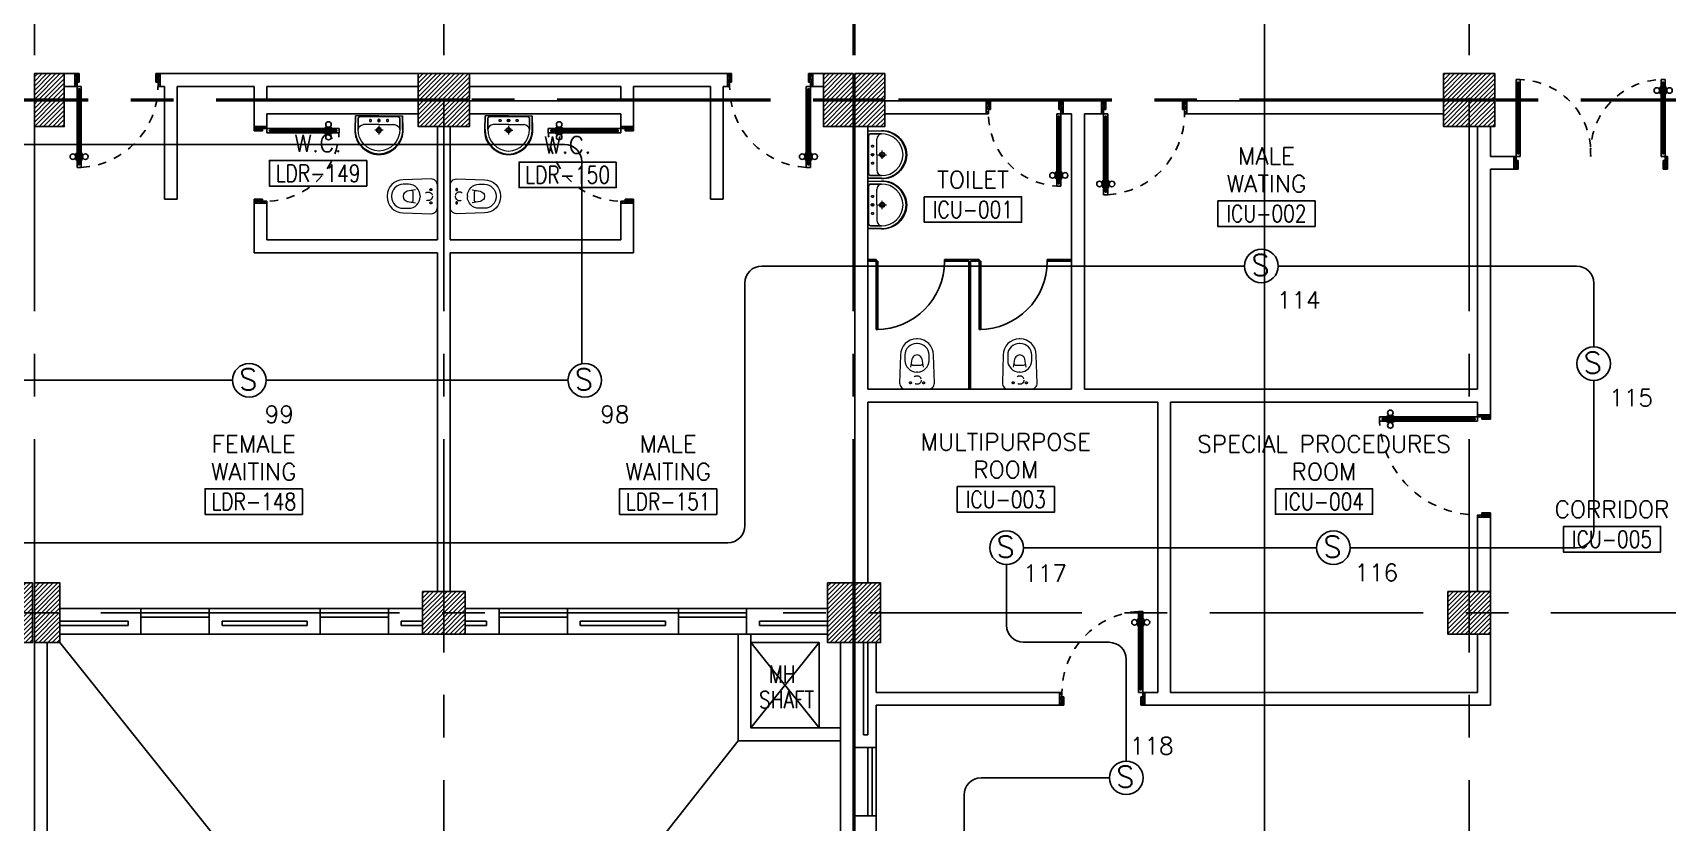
# Model space of a CAD drawing. Extents: x -0.4 to 91.9, y -1.1 to 78.4.
# Drawn here: x 42.55 to 61.71, y 24.89 to 34.15 of the extents above; entities that cross this region are included whole.
import ezdxf
from ezdxf.enums import TextEntityAlignment as Align

# ---------------------------------------------------------------- set-up
doc = ezdxf.new("R2010")
doc.units = 0
doc.header["$MEASUREMENT"] = 0
for name, pattern in [('CENTERX2', [4, 2.5, -0.5, 0.5, -0.5]), ('DASHED', [0.75, 0.5, -0.25]), ('HIDDEN', [0.375, 0.25, -0.125]), ('HIDDEN2', [0.1875, 0.125, -0.0625])]:
    doc.linetypes.add(name, pattern=pattern)
doc.layers.get('0').update_dxf_attribs({"color": 11, "linetype": 'CONTINUOUS'})
for name, color, linetype in [('A-TILES', 11, 'CONTINUOUS'), ('AXES', 11, 'CENTERX2'), ('COL', 11, 'CONTINUOUS'), ('DOOR', 11, 'CONTINUOUS'), ('E-FIRE', 4, 'CONTINUOUS'), ('E-WIRE', 4, 'CONTINUOUS'), ('FIX', 11, 'CONTINUOUS'), ('HAT', 11, 'CONTINUOUS'), ('INSUL', 11, 'CONTINUOUS'), ('PART', 11, 'CONTINUOUS'), ('RM-BOX', 11, 'CONTINUOUS'), ('RM-NAME', 11, 'CONTINUOUS'), ('RM-NO', 11, 'CONTINUOUS'), ('ROOF', 11, 'CONTINUOUS'), ('SHAFT', 11, 'CONTINUOUS'), ('SUNI-FUR', 11, 'CONTINUOUS'), ('WALL', 11, 'CONTINUOUS'), ('WIN', 11, 'CONTINUOUS')]:
    doc.layers.add(name, color=color, linetype=linetype)
doc.styles.add('ROMANS', font='ROMANS.shx', dxfattribs={"width": 0.6})

# ---------------------------------------------------------------- blocks, each defined once
blk = doc.blocks.new('*X75')
at = {"color": 0}
for p, q in [((61359, 139901), (61808, 140350)), ((61359, 139954), (61755, 140350)), ((61359, 140007), (61702, 140350)), ((61359, 140060), (61649, 140350)), ((61359, 140113), (61596, 140350)), ((61359, 140166), (61543, 140350)), ((61359, 140219), (61490, 140350)), ((61359, 140272), (61437, 140350)), ((61359, 140325), (61384, 140350)), ((61361, 139850), (61859, 140348)), ((61414, 139850), (61859, 140295)), ((61467, 139850), (61859, 140242)), ((61520, 139850), (61859, 140189)), ((61573, 139850), (61859, 140136)), ((61626, 139850), (61859, 140083)), ((61679, 139850), (61859, 140030)), ((61732, 139850), (61859, 139977)), ((61785, 139850), (61859, 139924)), ((61838, 139850), (61859, 139871))]:
    blk.add_line(p, q, dxfattribs=at)
blk = doc.blocks.new('RM1')
at = {"layer": 'RM-BOX'}
blk.add_lwpolyline([(570, -200), (-570, -200), (-570, -500), (570, -500)], close=True, dxfattribs=at)
at = {"layer": 'RM-NAME', "style": 'ROMANS'}
for tag, p in [('ROOMNAME1', (0, 324)), ('ROOMNAME2', (0, 0))]:
    blk.add_attdef(tag, text='', height=200, dxfattribs=at).set_placement(p, align=Align.MIDDLE)
at = {"layer": 'RM-NO', "style": 'ROMANS', "width": 0.8}
blk.add_attdef('ROOMNO', text='', height=200, dxfattribs=at).set_placement((0, -350), align=Align.MIDDLE)
blk = doc.blocks.new('COL50')
at = {"layer": 'COL'}
blk.add_lwpolyline([(-250, 250), (-250, -250), (250, -250), (250, 250)], close=True, dxfattribs=at)
blk = doc.blocks.new('A$C272A55A0')
at = {"layer": 'DOOR', "color": 0, "linetype": 'ByBlock'}
for p, q in [((0, 900), (0, 1050)), ((50, 1050), (0, 1050)), ((50, 950), (50, 1050)), ((1750, 950), (1750, 1050)), ((1750, 1050), (1800, 1050)), ((1800, 1050), (1800, 900)), ((0, 900), (25, 900)), ((25, 950), (50, 950)), ((25, 900), (25, 950)), ((75, 900), (25, 900)), ((25, 850), (25, 900)), ((42, 850), (25, 850)), ((58, 870), (42, 870)), ((42, 870), (42, 850)), ((58, 850), (58, 870)), ((75, 850), (58, 850)), ((75, 900), (75, 850)), ((1725, 900), (1775, 900)), ((1725, 900), (1725, 850)), ((1725, 850), (1742, 850)), ((1742, 870), (1758, 870)), ((1742, 850), (1742, 870)), ((1775, 950), (1750, 950)), ((1758, 870), (1758, 850)), ((1758, 850), (1775, 850)), ((1775, 900), (1775, 950)), ((1800, 900), (1775, 900)), ((1775, 850), (1775, 900)), ((25, 50), (42, 50)), ((25, 50), (25, 0)), ((25, 0), (75, 0)), ((75, 0), (25, 0)), ((42, 50), (42, 30)), ((42, 30), (58, 30)), ((58, 50), (75, 50)), ((58, 50), (58, 30)), ((75, 50), (75, 0)), ((1718, 160), (1709, 160)), ((1709, 95), (1709, 160)), ((1718, 95), (1709, 95)), ((1725, 173), (1718, 173)), ((1718, 173), (1718, 83)), ((1718, 95), (1718, 160)), ((1725, 83), (1718, 83)), ((1742, 50), (1725, 50)), ((1725, 50), (1725, 0)), ((1775, 0), (1725, 0)), ((1725, 0), (1775, 0)), ((1742, 50), (1742, 30)), ((1758, 30), (1742, 30)), ((1775, 50), (1758, 50)), ((1758, 50), (1758, 30)), ((1775, 173), (1782, 173)), ((1775, 83), (1782, 83)), ((1775, 50), (1775, 0)), ((1782, 173), (1782, 83)), ((1782, 160), (1791, 160)), ((1782, 95), (1782, 160)), ((1782, 95), (1791, 95)), ((1791, 95), (1791, 160))]:
    blk.add_line(p, q, dxfattribs=at)
at = {"layer": 'DOOR', "color": 9, "linetype": 'ByBlock'}
for p, q in [((50, 1050), (0, 1010)), ((50, 1050), (0, 937)), ((50, 1050), (37, 950)), ((1750, 1050), (1800, 1010)), ((1750, 1050), (1800, 937)), ((1750, 1050), (1763, 950))]:
    blk.add_line(p, q, dxfattribs=at)
at = {"layer": 'DOOR', "linetype": 'ByBlock'}
for p, q in [((25, 850), (25, 50)), ((42, 850), (42, 50)), ((58, 850), (58, 50)), ((75, 50), (75, 850)), ((1725, 50), (1725, 850)), ((1742, 850), (1742, 50)), ((1758, 850), (1758, 50)), ((1775, 850), (1775, 50))]:
    blk.add_line(p, q, dxfattribs=at)
at = {"layer": 'DOOR', "color": 0, "linetype": 'ByBlock'}
for centre in [(1676, 128), (1824, 128)]:
    blk.add_circle(centre, 32.4, dxfattribs=at)
at = {"layer": 'DOOR', "color": 9, "linetype": 'ByBlock'}
for centre, radius, start, end in [((50, 1050), 54.4, 203.2074, 270), ((50, 1050), 74.4, 227.7764, 270), ((50, 1050), 94.4, 238.0182, 270), ((50, 1050), 34.4, 180, 270), ((50, 1050), 14.4, 180, 270), ((1750, 1050), 14.4, 270, 0), ((1750, 1050), 34.4, 270, 0), ((1750, 1050), 54.4, 270, 336.7926), ((1750, 1050), 74.4, 270, 312.2236), ((1750, 1050), 94.4, 270, 301.9818), ((50, 1050), 114, 244.0838, 257.3774), ((50, 1050), 134, 248.1598, 259.28), ((50, 1050), 154, 251.1053, 256.2858), ((1750, 1050), 114, 282.6226, 295.9162), ((1750, 1050), 134, 280.72, 291.8402), ((1750, 1050), 154, 283.7142, 288.8947)]:
    blk.add_arc(centre, radius, start, end, dxfattribs=at)
at = {"layer": 'DOOR', "linetype": 'HIDDEN', "ltscale": 0.5}
for centre, start, end in [((50, 851), 268.3174, 3.2965), ((1750, 851), 176.7035, 271.6826)]:
    blk.add_arc(centre, 851, start, end, dxfattribs=at)
at = {"layer": 'WALL', "linetype": 'ByBlock'}
blk.add_line((1800, 900), (1800, 1050), dxfattribs=at)
blk = doc.blocks.new('DOOR90')
at = {"layer": 'DOOR', "color": 0, "linetype": 'ByBlock'}
for p, q in [((-150, 0), (-150, -25)), ((-150, 0), (0, 0)), ((0, -50), (0, 0)), ((-1000, -25), (-1000, -75)), ((-1000, -75), (-1000, -25)), ((-950, -25), (-1000, -25)), ((-950, -75), (-1000, -75)), ((-970, -42), (-970, -58)), ((-950, -42), (-970, -42)), ((-950, -58), (-970, -58)), ((-950, -25), (-950, -42)), ((-950, -58), (-950, -75)), ((-918, -25), (-918, -18)), ((-828, -18), (-918, -18)), ((-918, -75), (-918, -82)), ((-828, -82), (-918, -82)), ((-905, -18), (-905, -9)), ((-905, -9), (-840, -9)), ((-905, -18), (-840, -18)), ((-905, -82), (-905, -91)), ((-905, -82), (-840, -82)), ((-905, -91), (-840, -91)), ((-840, -18), (-840, -9)), ((-840, -82), (-840, -91)), ((-828, -25), (-828, -18)), ((-828, -75), (-828, -82)), ((-200, -42), (-200, -25)), ((-200, -25), (-150, -25)), ((-180, -42), (-200, -42)), ((-200, -75), (-200, -58)), ((-200, -58), (-180, -58)), ((-150, -75), (-200, -75)), ((-180, -58), (-180, -42)), ((-150, -75), (-150, -25)), ((-150, -25), (-100, -25)), ((-100, -25), (-100, -50)), ((-100, -50), (0, -50)), ((-150, -900), (-150, -875)), ((-150, -875), (-100, -875)), ((0, -900), (-150, -900)), ((-150, -900), (0, -900)), ((-100, -850), (0, -850)), ((-100, -875), (-100, -850)), ((0, -850), (0, -900))]:
    blk.add_line(p, q, dxfattribs=at)
at = {"layer": 'DOOR', "color": 9, "linetype": 'ByBlock'}
for p, q in [((0, -50), (-114, 0)), ((0, -50), (-40, 0)), ((0, -50), (-100, -37)), ((0, -850), (-114, -900)), ((0, -850), (-100, -863)), ((0, -850), (-40, -900))]:
    blk.add_line(p, q, dxfattribs=at)
at = {"layer": 'DOOR', "linetype": 'ByBlock'}
for p, q in [((-200, -25), (-950, -25)), ((-200, -42), (-950, -42)), ((-200, -58), (-950, -58)), ((-950, -75), (-200, -75))]:
    blk.add_line(p, q, dxfattribs=at)
at = {"layer": 'DOOR', "color": 0, "linetype": 'ByBlock'}
for centre in [(-873, 24), (-873, -124)]:
    blk.add_circle(centre, 32.4, dxfattribs=at)
at = {"layer": 'DOOR', "color": 9, "linetype": 'ByBlock'}
for centre, radius, start, end in [((0, -50), 154, 161.1053, 166.2858), ((0, -50), 134, 158.1598, 169.28), ((0, -50), 94.4, 148.0182, 180), ((0, -50), 74.4, 137.7764, 180), ((0, -50), 114, 154.0838, 167.3774), ((0, -50), 54.4, 113.2074, 180), ((0, -50), 34.4, 90, 180), ((0, -50), 14.4, 90, 180), ((0, -850), 154, 193.7142, 198.8947), ((0, -850), 134, 190.72, 201.8402), ((0, -850), 94.4, 180, 211.9818), ((0, -850), 74.4, 180, 222.2236), ((0, -850), 54.4, 180, 246.7926), ((0, -850), 34.4, 180, 270), ((0, -850), 14.4, 180, 270)]:
    blk.add_arc(centre, radius, start, end, dxfattribs=at)
at = {"layer": 'DOOR', "linetype": 'HIDDEN', "ltscale": 0.5}
blk.add_arc((-150, -25), 850, 180, 270, dxfattribs=at)
blk = doc.blocks.new('*X92')
at = {"color": 0}
for p, q in [((80579, 132658), (81071, 133150)), ((80579, 132711), (81018, 133150)), ((80579, 132764), (80965, 133150)), ((80579, 132817), (80912, 133150)), ((80579, 132870), (80859, 133150)), ((80579, 132923), (80806, 133150)), ((80579, 132976), (80753, 133150)), ((80579, 133029), (80700, 133150)), ((80579, 133082), (80647, 133150)), ((80579, 133135), (80594, 133150)), ((80624, 132650), (81079, 133105)), ((80677, 132650), (81079, 133052)), ((80730, 132650), (81079, 132999)), ((80783, 132650), (81079, 132946)), ((80836, 132650), (81079, 132892)), ((80890, 132650), (81079, 132839)), ((80943, 132650), (81079, 132786)), ((80996, 132650), (81079, 132733)), ((81049, 132650), (81079, 132680))]:
    blk.add_line(p, q, dxfattribs=at)
blk = doc.blocks.new('C7')
at = {"layer": 'HAT'}
h = blk.add_hatch(dxfattribs=at)
h.set_pattern_fill('ANSI31', color=256, scale=300, style=0)
h.set_pattern_definition([(45, (-248876.182, -51411.005), (-26.5165043, 26.5165043), [])])
h.paths.add_polyline_path([(350, 300), (250, 300), (0, 300), (0, 0), (350, 0)])
at = {"layer": 'COL'}
blk.add_lwpolyline([(0, 300), (0, 0), (350, 0), (350, 300)], close=True, dxfattribs=at)
blk = doc.blocks.new('C5')
at = {"layer": 'HAT', "linetype": 'ByBlock'}
h = blk.add_hatch(dxfattribs=at)
h.set_pattern_fill('ANSI31', color=256, scale=300, style=0)
h.set_pattern_definition([(45, (-223356.182, -51411.005), (-26.516504, 26.516504), [])])
h.paths.add_polyline_path([(300, 300), (0, 300), (0, 0), (300, 0)])
h.paths.add_polyline_path([(600, 300), (300, 300), (300, 0), (600, 0)])
at = {"layer": 'COL'}
blk.add_lwpolyline([(600, 300), (0, 300), (0, 0), (600, 0)], close=True, dxfattribs=at)
blk = doc.blocks.new('C11')
at = {"layer": 'HAT'}
h = blk.add_hatch(dxfattribs=at)
h.set_pattern_fill('ANSI31', color=256, scale=300, style=0)
h.set_pattern_definition([(45, (-248556.182, -75061.005), (-26.5165043, 26.5165043), [])])
h.paths.add_polyline_path([(300, 700), (0, 700), (0, 350), (300, 350)])
h.paths.add_polyline_path([(300, 350), (0, 350), (0, 0), (300, 0)])
at = {"layer": 'COL'}
blk.add_lwpolyline([(300, 700), (300, 0), (0, 0), (0, 700)], close=True, dxfattribs=at)
blk = doc.blocks.new('C11D')
at = {"layer": 'COL', "linetype": 'ByBlock'}
for p in [(-320, 0), (0, 0)]:
    blk.add_blockref('C11', p, dxfattribs=at)
blk = doc.blocks.new('DOOR100')
at = {"layer": 'DOOR', "color": 0, "linetype": 'ByBlock'}
for p, q in [((-82, 1205), (-91, 1205)), ((-91, 1205), (-91, 1140)), ((-75, 1218), (-82, 1218)), ((-82, 1128), (-82, 1218)), ((-82, 1205), (-82, 1140)), ((-25, 1300), (-75, 1300)), ((-75, 1300), (-25, 1300)), ((-75, 1250), (-75, 1300)), ((-58, 1250), (-75, 1250)), ((-42, 1270), (-58, 1270)), ((-58, 1250), (-58, 1270)), ((-42, 1250), (-42, 1270)), ((-25, 1250), (-42, 1250)), ((-25, 1250), (-25, 1300)), ((-25, 1218), (-18, 1218)), ((-18, 1128), (-18, 1218)), ((-18, 1205), (-9, 1205)), ((-18, 1205), (-18, 1140)), ((-9, 1205), (-9, 1140)), ((-82, 1140), (-91, 1140)), ((-75, 1128), (-82, 1128)), ((-25, 1128), (-18, 1128)), ((-18, 1140), (-9, 1140)), ((-75, 200), (-58, 200)), ((-75, 150), (-75, 200)), ((-58, 200), (-58, 180)), ((-42, 200), (-25, 200)), ((-42, 180), (-42, 200)), ((-25, 200), (-25, 150)), ((-1200, 0), (-1200, 150)), ((-1200, 150), (-1175, 150)), ((-1200, 150), (-1200, 0)), ((-1150, 0), (-1200, 0)), ((-1175, 150), (-1175, 100)), ((-1175, 100), (-1150, 100)), ((-1150, 100), (-1150, 0)), ((-75, 150), (-25, 150)), ((-58, 180), (-42, 180)), ((-50, 100), (-50, 0)), ((-25, 100), (-50, 100)), ((-50, 0), (0, 0)), ((0, 150), (-25, 150)), ((-25, 150), (-25, 100)), ((0, 150), (0, 0))]:
    blk.add_line(p, q, dxfattribs=at)
at = {"layer": 'DOOR', "linetype": 'ByBlock'}
for p, q in [((-75, 1250), (-75, 200)), ((-58, 200), (-58, 1250)), ((-42, 200), (-42, 1250)), ((-25, 200), (-25, 1250)), ((0, 0), (0, 150))]:
    blk.add_line(p, q, dxfattribs=at)
at = {"layer": 'DOOR', "color": 9, "linetype": 'ByBlock'}
for p, q in [((-1150, 0), (-1200, 114)), ((-1150, 0), (-1200, 40)), ((-1150, 0), (-1163, 100)), ((-50, 0), (0, 114)), ((-50, 0), (-37, 100)), ((-50, 0), (0, 40))]:
    blk.add_line(p, q, dxfattribs=at)
at = {"layer": 'DOOR', "color": 0, "linetype": 'ByBlock'}
for centre in [(-124, 1173), (24, 1173)]:
    blk.add_circle(centre, 32.4, dxfattribs=at)
at = {"layer": 'DOOR', "linetype": 'HIDDEN', "ltscale": 0.5}
blk.add_arc((-25, 150), 1150, 90, 180.0001, dxfattribs=at)
at = {"layer": 'DOOR', "color": 9, "linetype": 'ByBlock'}
for centre, radius, start, end in [((-1150, 0), 154, 103.7142, 108.8947), ((-1150, 0), 134, 100.72, 111.8402), ((-1150, 0), 94.4, 90, 121.9818), ((-1150, 0), 74.4, 90, 132.2236), ((-1150, 0), 54.4, 90, 156.7926), ((-1150, 0), 34.4, 90, 180), ((-1150, 0), 14.4, 90, 180), ((-50, 0), 94.4, 58.0182, 90), ((-50, 0), 74.4, 47.7764, 90), ((-50, 0), 54.4, 23.2074, 90), ((-50, 0), 34.4, 0, 90), ((-50, 0), 14.4, 0, 90), ((-50, 0), 134, 68.1598, 79.28), ((-50, 0), 114, 64.0838, 77.3774), ((-50, 0), 154, 71.1053, 76.2858)]:
    blk.add_arc(centre, radius, start, end, dxfattribs=at)
blk = doc.blocks.new('LAV1')
at = {"layer": 'FIX', "linetype": 'ByBlock', "ltscale": 0.3}
for p, q in [((-280, 210), (-275, 50)), ((-245, 210), (-245, 85)), ((245, 210), (245, 85)), ((280, 210), (275, 50)), ((0, 60), (-220, 60)), ((0, 60), (220, 60))]:
    blk.add_line(p, q, dxfattribs=at)
at = {"layer": 'FIX', "linetype": 'Continuous', "lineweight": 20}
for p, q in [((-275, 210), (-275, 50)), ((275, 210), (275, 50)), ((0, 50), (-275, 50)), ((0, 50), (-252, 50)), ((0, 155), (-181, 155)), ((0, 155), (181, 155)), ((0, 50), (252, 50)), ((0, 50), (275, 50))]:
    blk.add_line(p, q, dxfattribs=at)
at = {"layer": 'FIX', "linetype": 'DASHED', "lineweight": 20, "ltscale": 0.05}
for p, q in [((50, 220), (-50, 220)), ((0, 170), (0, 270)), ((0, 170), (0, 270))]:
    blk.add_line(p, q, dxfattribs=at)
at = {"layer": 'FIX', "lineweight": 20}
for p, q in [((16, 107), (-15, 107)), ((0, 92), (0, 123))]:
    blk.add_line(p, q, dxfattribs=at)
for centre, radius in [((0, 220), 29.5), ((0, 220), 22.5), ((0, 107), 15.5)]:
    blk.add_circle(centre, radius, dxfattribs=at)
at = {"layer": 'FIX', "linetype": 'HIDDEN', "lineweight": 20, "ltscale": 0.05}
for centre in [(-100, 107), (100, 107)]:
    blk.add_circle(centre, 12.4, dxfattribs=at)
at = {"layer": 'FIX', "linetype": 'ByBlock', "ltscale": 0.3}
for centre, radius, start, end in [((7, 220), 287, 91.3776, 182.0064), ((-7, 220), 287, 357.9936, 88.6224), ((-220, 85), 24.9, 179.7021, 269.9486), ((220, 85), 24.9, 270.0514, 0.2979)]:
    blk.add_arc(centre, radius, start, end, dxfattribs=at)
at = {"layer": 'FIX', "linetype": 'Continuous', "lineweight": 20}
for centre, radius, start, end in [((8, 217), 283, 91.6988, 181.351), ((8, 212), 253, 91.7328, 180.4884), ((-8, 217), 283, 358.649, 88.3012), ((-8, 212), 253, 359.5116, 88.2672), ((-179, 222), 66.9, 190.2006, 268.0786), ((179, 222), 66.9, 271.9214, 349.7994)]:
    blk.add_arc(centre, radius, start, end, dxfattribs=at)
blk = doc.blocks.new('WC1')
at = {"layer": 'FIX', "lineweight": 20}
for p, q in [((-210, 204), (-538, 194)), ((-727, 5), (-727, -5)), ((-674, 5), (-674, -5)), ((-534, 24), (-540, 0)), ((-540, 0), (-534, -24)), ((-475, 141), (-538, 141)), ((-395, 76), (-490, 60)), ((-339, 5), (-339, -5)), ((-538, -141), (-475, -141)), ((-490, -60), (-395, -76)), ((-538, -194), (-210, -204))]:
    blk.add_line(p, q, dxfattribs=at)
at = {"layer": 'FIX', "linetype": 'Continuous', "lineweight": 20}
blk.add_line((-420, -47), (-420, 45), dxfattribs=at)
at = {"layer": 'FIX', "lineweight": 20}
blk.add_lwpolyline([(-213, -204), (-210, -204, 0.414214), (-137, -131), (-137, 0), (-137, 131, 0.414214), (-210, 204)], format="xyb", dxfattribs=at)
at = {"layer": 'FIX', "linetype": 'HIDDEN2', "lineweight": 20, "ltscale": 0.3}
blk.add_circle((-245, 0), 49.8, dxfattribs=at)
at = {"layer": 'FIX', "linetype": 'HIDDEN', "lineweight": 20, "ltscale": 0.05}
for centre in [(-213, 78), (-213, -77)]:
    blk.add_circle(centre, 11.6, dxfattribs=at)
at = {"layer": 'FIX', "lineweight": 20}
for centre, radius, start, end in [((-538, 5), 189, 90, 180), ((-538, 5), 136, 90, 180), ((-473, -7), 68.2, 128.9242, 152.8468), ((-464, -18), 82, 108.496, 128.9242), ((-475, 5), 136, 360, 90), ((-538, -5), 189, 180, 270), ((-538, -5), 136, 180, 270), ((-473, 7), 68.2, 207.1532, 231.0758), ((-464, 18), 82, 231.0758, 251.504), ((-475, -5), 136, 270, 0)]:
    blk.add_arc(centre, radius, start, end, dxfattribs=at)
at = {"layer": 'FIX', "linetype": 'Continuous', "lineweight": 20}
for centre, start, end in [((-443, 46), 357.6662, 91.6121), ((-442, -46), 268.3879, 2.3338)]:
    blk.add_arc(centre, 22.3, start, end, dxfattribs=at)
blk = doc.blocks.new('DOOR-10')
at = {"layer": 'DOOR', "color": 0, "linetype": 'ByBlock'}
for p, q in [((-83, 1005), (-92, 1005)), ((-92, 1005), (-92, 940)), ((-76, 1018), (-83, 1018)), ((-83, 928), (-83, 1018)), ((-83, 1005), (-83, 940)), ((-26, 1100), (-76, 1100)), ((-76, 1100), (-26, 1100)), ((-76, 1050), (-76, 1100)), ((-59, 1050), (-76, 1050)), ((-43, 1070), (-59, 1070)), ((-59, 1050), (-59, 1070)), ((-43, 1050), (-43, 1070)), ((-26, 1050), (-43, 1050)), ((-26, 1050), (-26, 1100)), ((-26, 1018), (-18, 1018)), ((-18, 928), (-18, 1018)), ((-18, 1005), (-9, 1005)), ((-18, 1005), (-18, 940)), ((-9, 1005), (-9, 940)), ((-83, 940), (-92, 940)), ((-76, 928), (-83, 928)), ((-26, 928), (-18, 928)), ((-18, 940), (-9, 940)), ((-76, 200), (-59, 200)), ((-76, 150), (-76, 200)), ((-59, 200), (-59, 180)), ((-43, 200), (-26, 200)), ((-43, 180), (-43, 200)), ((-26, 200), (-26, 150)), ((-1001, 0), (-1001, 150)), ((-1001, 150), (-976, 150)), ((-1001, 150), (-1001, 0)), ((-951, 0), (-1001, 0)), ((-976, 150), (-976, 100)), ((-976, 100), (-951, 100)), ((-951, 100), (-951, 0)), ((-76, 150), (-26, 150)), ((-59, 180), (-43, 180)), ((-51, 100), (-51, 0)), ((-26, 100), (-51, 100)), ((-51, 0), (-1, 0)), ((-1, 150), (-26, 150)), ((-26, 150), (-26, 100))]:
    blk.add_line(p, q, dxfattribs=at)
at = {"layer": 'DOOR', "linetype": 'ByBlock'}
for p, q in [((-76, 1050), (-76, 200)), ((-59, 200), (-59, 1050)), ((-43, 200), (-43, 1050)), ((-26, 200), (-26, 1050))]:
    blk.add_line(p, q, dxfattribs=at)
at = {"layer": 'DOOR', "color": 9, "linetype": 'ByBlock'}
for p, q in [((-951, 0), (-1001, 114)), ((-951, 0), (-1001, 40)), ((-951, 0), (-964, 100)), ((-51, 0), (-1, 114)), ((-51, 0), (-37, 100)), ((-51, 0), (-1, 40)), ((-1, 0), (-1, 150))]:
    blk.add_line(p, q, dxfattribs=at)
at = {"layer": 'DOOR', "color": 0, "linetype": 'ByBlock'}
for centre in [(-124, 973), (23, 973)]:
    blk.add_circle(centre, 32.4, dxfattribs=at)
at = {"layer": 'DOOR', "linetype": 'HIDDEN', "ltscale": 0.5}
blk.add_arc((-23, 149), 952, 93.1482, 179.9482, dxfattribs=at)
at = {"layer": 'DOOR', "color": 9, "linetype": 'ByBlock'}
for centre, radius, start, end in [((-951, 0), 154, 103.7142, 108.8947), ((-951, 0), 134, 100.72, 111.8402), ((-951, 0), 94.4, 90, 121.9818), ((-951, 0), 74.4, 90, 132.2236), ((-951, 0), 54.4, 90, 156.7926), ((-951, 0), 34.4, 90, 180), ((-951, 0), 14.4, 90, 180), ((-51, 0), 94.4, 58.0182, 90), ((-51, 0), 74.4, 47.7764, 90), ((-51, 0), 54.4, 23.2074, 90), ((-51, 0), 34.4, 0, 90), ((-51, 0), 14.4, 0, 90), ((-51, 0), 134, 68.1598, 79.28), ((-51, 0), 114, 64.0838, 77.3774), ((-51, 0), 154, 71.1053, 76.2858)]:
    blk.add_arc(centre, radius, start, end, dxfattribs=at)
blk = doc.blocks.new('S')
at = {"layer": 'E-FIRE'}
blk.add_circle((0, 0), 197, dxfattribs=at)
at = {"layer": 'E-FIRE', "color": 3, "style": 'ROMANS'}
blk.add_text('S', height=250, dxfattribs=at).set_placement((-119, -115))

msp = doc.modelspace()

# ---------------------------------------------------------------- linework, layer by layer
at = {"layer": 'AXES'}
for p, q in [((47.37, -1.1143), (47.37, 77.6984)), ((59.39, -1.1143), (59.39, 77.6984)), ((42.57, -1.1143), (42.57, 77.3484)), ((52.17, -1.1143), (52.17, 77.3484)), ((52.19, -1.1143), (52.19, 77.3484)), ((0.7, 33.37), (73.79, 33.37)), ((0.7, 33.35), (73.79, 33.35)), ((0.35, 27.35), (68.39, 27.35))]:
    msp.add_line(p, q, dxfattribs=at)
at = {"layer": 'E-WIRE', "color": 4}
for p, q in [((36.0541, 32.8377), (48.7877, 32.8377)), ((48.9877, 30.2694), (48.9877, 32.6377)), ((56.7585, 31.4147), (51.0983, 31.4147)), ((60.6507, 31.4147), (57.1527, 31.4147)), ((50.8983, 31.2147), (50.8983, 28.3688)), ((50.6983, 28.1688), (40.2152, 28.1688)), ((53.9674, 27.2031), (53.9674, 27.9145))]:
    msp.add_line(p, q, dxfattribs=at)
at = {"layer": 'E-WIRE', "color": 4, "linetype": 'ByBlock'}
for p, q in [((60.8507, 30.4673), (60.8507, 31.2147)), ((38.3885, 30.0755), (44.8921, 30.0755)), ((45.2863, 30.0755), (48.8259, 30.0755)), ((60.8507, 30.0731), (60.8507, 28.3116)), ((55.1708, 27.0031), (54.1674, 27.0031))]:
    msp.add_line(p, q, dxfattribs=at)
at = {"layer": 'E-WIRE', "color": 4, "linetype": 'ByBlock', "ltscale": 0.3}
for p, q in [((57.6026, 28.1116), (54.1645, 28.1116)), ((57.9968, 28.1116), (60.6507, 28.1116)), ((55.3708, 25.6117), (55.3708, 26.8031)), ((55.1737, 25.4147), (53.6686, 25.4147)), ((53.4686, 22.8648), (53.4686, 25.2147))]:
    msp.add_line(p, q, dxfattribs=at)
at = {"layer": 'E-WIRE', "color": 4}
for centre, start, end in [((48.7877, 32.6377), 0, 90), ((51.0983, 31.2147), 90, 180), ((50.6983, 28.3688), 270, 0)]:
    msp.add_arc(centre, 0.2, start, end, dxfattribs=at)
at = {"layer": 'E-WIRE', "color": 4, "linetype": 'ByBlock'}
for centre, start, end in [((60.6507, 31.2147), 0, 90), ((60.6507, 28.3116), 270, 0), ((54.1674, 27.2031), 180, 270), ((55.1708, 26.8031), 0, 90)]:
    msp.add_arc(centre, 0.2, start, end, dxfattribs=at)
at = {"layer": 'E-WIRE', "color": 4, "linetype": 'ByBlock', "ltscale": 0.3}
msp.add_arc((53.6686, 25.2147), 0.2, 90, 180, dxfattribs=at)
at = {"layer": 'INSUL'}
for p, q in [((43.67, 27.25), (42.87, 27.25)), ((43.67, 27.2), (43.67, 27.25)), ((45.77, 27.25), (44.77, 27.25)), ((44.77, 27.2), (44.77, 27.25)), ((45.77, 27.2), (45.77, 27.25)), ((46.87, 27.2), (46.87, 27.25)), ((47.12, 27.25), (46.87, 27.25)), ((47.62, 27.25), (47.87, 27.25)), ((47.87, 27.2), (47.87, 27.25)), ((48.97, 27.2), (48.97, 27.25)), ((48.97, 27.25), (49.97, 27.25)), ((49.97, 27.2), (49.97, 27.25)), ((51.07, 27.25), (51.87, 27.25)), ((51.07, 27.2), (51.07, 27.25)), ((43.67, 27.2), (42.87, 27.2)), ((45.77, 27.2), (44.77, 27.2)), ((47.12, 27.2), (46.87, 27.2)), ((47.62, 27.2), (47.87, 27.2)), ((48.97, 27.2), (49.97, 27.2)), ((51.07, 27.2), (51.87, 27.2)), ((52.29, 27), (52.29, 25.9182)), ((52.34, 27), (52.34, 25.9182)), ((52.29, 25.9182), (52.34, 25.9182))]:
    msp.add_line(p, q, dxfattribs=at)
at = {"layer": 'PART', "linetype": 'ByBlock'}
for p, q in [((52.44, 31.49), (52.34, 31.49)), ((52.46, 31.47), (52.34, 31.47)), ((52.44, 31.49), (52.44, 31.47)), ((52.44, 31.47), (52.44, 30.67)), ((52.46, 31.47), (52.44, 31.47)), ((52.46, 30.67), (52.46, 31.47)), ((53.645, 31.49), (53.24, 31.49)), ((53.24, 31.49), (53.24, 31.47)), ((53.525, 31.47), (53.24, 31.47)), ((53.525, 31.47), (53.525, 29.97)), ((53.545, 31.47), (53.545, 29.97)), ((53.645, 31.47), (53.545, 31.47)), ((53.645, 31.49), (53.645, 31.47)), ((53.645, 31.47), (53.645, 31.49)), ((53.645, 31.47), (53.645, 30.67)), ((53.665, 31.47), (53.645, 31.47)), ((53.665, 30.67), (53.665, 31.47)), ((54.73, 31.49), (54.445, 31.49)), ((54.445, 31.49), (54.445, 31.47)), ((54.73, 31.47), (54.445, 31.47)), ((52.44, 30.67), (52.46, 30.67)), ((53.645, 30.67), (53.665, 30.67))]:
    msp.add_line(p, q, dxfattribs=at)
for centre in [(52.44, 31.47), (53.645, 31.47)]:
    msp.add_arc(centre, 0.8, 270, 0, dxfattribs=at)
at = {"layer": 'ROOF'}
for p, q in [((52.17, 27.1), (52.17, 5.7)), ((42.57, 27), (42.57, 15.125)), ((42.72, 27), (42.72, 15.125)), ((52.02, 27), (52.02, 13.3))]:
    msp.add_line(p, q, dxfattribs=at)
at = {"layer": 'SHAFT'}
for p, q in [((52.02, 15.55), (42.87, 27)), ((42.72, 15.55), (50.82, 25.85))]:
    msp.add_line(p, q, dxfattribs=at)
at = {"layer": 'SHAFT', "color": 8, "linetype": 'ByBlock', "ltscale": 0.3}
for p, q in [((50.97, 26), (51.77, 27)), ((50.97, 27), (51.77, 26))]:
    msp.add_line(p, q, dxfattribs=at)
at = {"layer": 'SHAFT', "linetype": 'ByBlock'}
for p, q in [((50.97, 26), (51.77, 27)), ((50.97, 27), (51.77, 26))]:
    msp.add_line(p, q, dxfattribs=at)
at = {"layer": 'SHAFT', "color": 7, "linetype": 'ByBlock'}
for points in [[(50.82, 27.1), (50.82, 25.85), (52.02, 25.85)], [(50.97, 27.1), (50.97, 26), (52.02, 26)]]:
    msp.add_lwpolyline(points, dxfattribs=at)
at = {"layer": 'SHAFT', "color": 3, "linetype": 'ByBlock', "ltscale": 0.3}
msp.add_lwpolyline([(50.97, 26), (51.77, 26), (51.77, 27), (50.97, 27)], close=True, dxfattribs=at)
at = {"layer": 'SHAFT', "linetype": 'ByBlock'}
msp.add_lwpolyline([(50.97, 27), (51.77, 27), (51.77, 26), (50.97, 26)], close=True, dxfattribs=at)
at = {"layer": 'SUNI-FUR', "linetype": 'Continuous'}
msp.add_line((56.99, 5.75), (56.99, 64.57), dxfattribs=at)
at = {"layer": 'WALL', "linetype": 'ByBlock'}
for p, q in [((43.045, 33.67), (42.92, 33.67)), ((43.045, 33.52), (43.045, 33.67)), ((47.07, 33.67), (44.045, 33.67)), ((44.045, 33.52), (44.045, 33.67)), ((50.695, 33.52), (50.695, 33.67)), ((51.695, 33.52), (51.695, 33.67)), ((43.045, 33.52), (42.92, 33.52)), ((44.095, 33.52), (44.045, 33.52)), ((44.095, 32.2), (44.095, 33.52)), ((45.145, 33.52), (44.245, 33.52)), ((44.245, 32.2), (44.245, 33.52)), ((45.145, 33.05), (45.145, 33.52)), ((47.07, 33.52), (45.295, 33.52)), ((45.295, 33.35), (45.295, 33.52)), ((47.07, 33.35), (45.295, 33.35)), ((49.445, 33.35), (49.445, 33.52)), ((49.595, 33.05), (49.595, 33.52)), ((50.495, 32.2), (50.495, 33.52)), ((50.645, 32.2), (50.645, 33.52)), ((53.73, 33.35), (52.54, 33.35)), ((53.73, 33.2), (53.73, 33.35)), ((55.08, 33.35), (54.63, 33.35)), ((54.63, 33.2), (54.63, 33.35)), ((55.08, 33.35), (55.08, 33.2)), ((59.09, 33.35), (56.08, 33.35)), ((56.08, 33.35), (56.08, 33.2)), ((45.295, 33.05), (45.295, 33.2)), ((47.07, 33.2), (45.295, 33.2)), ((49.445, 33.05), (49.445, 33.2)), ((53.73, 33.2), (52.54, 33.2)), ((53.73, 33.2), (52.54, 33.2)), ((54.73, 33.2), (54.63, 33.2)), ((54.73, 33.2), (54.63, 33.2)), ((54.73, 33.2), (54.73, 33.05)), ((54.73, 33.2), (54.73, 29.97)), ((54.88, 33.2), (54.88, 29.97)), ((55.08, 33.2), (54.88, 33.2)), ((59.09, 33.2), (56.08, 33.2)), ((47.295, 33.05), (47.295, 31.72)), ((47.445, 33.05), (47.445, 31.72)), ((59.915, 32.55), (59.915, 32.7)), ((44.095, 32.2), (44.245, 32.2)), ((50.645, 32.2), (50.495, 32.2)), ((45.145, 31.57), (45.145, 32.15)), ((45.295, 31.72), (45.295, 32.15)), ((49.445, 31.72), (49.445, 32.15)), ((49.595, 31.57), (49.595, 32.15)), ((47.295, 31.57), (47.295, 27.6)), ((47.445, 31.57), (47.445, 27.6)), ((54.73, 29.97), (52.34, 29.97)), ((59.49, 29.97), (54.88, 29.97)), ((55.74, 29.82), (52.34, 29.82)), ((55.74, 29.82), (55.74, 26.415)), ((59.49, 29.82), (55.89, 29.82)), ((55.89, 29.82), (55.89, 26.415)), ((59.64, 29.67), (59.49, 29.67)), ((59.64, 28.47), (59.49, 28.47)), ((52.44, 26.415), (54.59, 26.415)), ((52.44, 26.265), (54.59, 26.265)), ((54.59, 26.415), (54.59, 26.265)), ((55.59, 26.415), (55.59, 26.265)), ((55.59, 26.415), (55.74, 26.415)), ((55.59, 26.265), (59.64, 26.265)), ((55.89, 26.415), (59.49, 26.415))]:
    msp.add_line(p, q, dxfattribs=at)
at = {"layer": 'WALL'}
for p, q in [((47.67, 33.67), (50.695, 33.67)), ((51.695, 33.67), (51.82, 33.67)), ((47.67, 33.52), (49.445, 33.52)), ((47.67, 33.35), (49.445, 33.35)), ((49.595, 33.52), (50.495, 33.52)), ((50.645, 33.52), (50.695, 33.52)), ((51.695, 33.52), (51.82, 33.52)), ((47.67, 33.2), (49.445, 33.2)), ((45.295, 33.05), (45.145, 33.05)), ((49.445, 33.05), (49.595, 33.05)), ((52.19, 33.1), (52.19, 27.6)), ((52.34, 33.05), (52.34, 29.97)), ((59.49, 29.97), (59.49, 33.05)), ((59.64, 32.7), (59.64, 33.05)), ((59.64, 32.7), (59.915, 32.7)), ((59.64, 32.55), (59.915, 32.55)), ((59.64, 29.67), (59.64, 32.55)), ((45.295, 32.15), (45.145, 32.15)), ((49.445, 32.15), (49.595, 32.15)), ((47.295, 31.72), (45.295, 31.72)), ((47.445, 31.72), (49.445, 31.72)), ((47.295, 31.57), (45.145, 31.57)), ((47.445, 31.57), (49.595, 31.57)), ((52.34, 29.82), (52.34, 27.7)), ((59.49, 29.67), (59.49, 29.82)), ((59.49, 27.6), (59.49, 28.47)), ((59.64, 26.265), (59.64, 28.47)), ((43.82, 27.4), (42.87, 27.4)), ((43.82, 27.1), (43.82, 27.4)), ((45.92, 27.4), (44.62, 27.4)), ((44.62, 27.1), (44.62, 27.4)), ((45.92, 27.1), (45.92, 27.4)), ((46.72, 27.1), (46.72, 27.4)), ((47.12, 27.4), (46.72, 27.4)), ((47.62, 27.4), (48.02, 27.4)), ((48.02, 27.1), (48.02, 27.4)), ((48.82, 27.1), (48.82, 27.4)), ((48.82, 27.4), (50.12, 27.4)), ((50.12, 27.1), (50.12, 27.4)), ((50.92, 27.1), (50.92, 27.4)), ((50.92, 27.4), (51.87, 27.4)), ((43.82, 27.1), (42.87, 27.1)), ((45.92, 27.1), (44.62, 27.1)), ((47.12, 27.1), (46.72, 27.1)), ((47.62, 27.1), (48.02, 27.1)), ((48.82, 27.1), (50.12, 27.1)), ((50.92, 27.1), (51.87, 27.1)), ((59.49, 26.415), (59.49, 27.1)), ((52.19, 27), (52.19, 25.7682)), ((52.44, 27), (52.44, 26.415)), ((52.44, 26.265), (52.44, 25.7682)), ((52.19, 25.7682), (52.44, 25.7682)), ((52.19, 24.9682), (52.44, 24.9682)), ((52.19, 22.4494), (52.19, 24.9682)), ((52.44, 24.265), (52.44, 24.9682))]:
    msp.add_line(p, q, dxfattribs=at)
at = {"layer": 'WALL', "linetype": 'ByBlock', "ltscale": 0.3}
for points in [[(42.92, 33.37), (42.57, 33.37), (42.57, 33.67), (42.92, 33.67)], [(47.07, 33.67), (47.67, 33.67), (47.67, 33.37), (47.07, 33.37)], [(51.82, 33.67), (52.17, 33.67), (52.17, 33.37), (51.82, 33.37)], [(52.19, 33.67), (52.54, 33.67), (52.54, 33.37), (52.19, 33.37)], [(59.09, 33.67), (59.69, 33.67), (59.69, 33.37), (59.09, 33.37)], [(42.57, 33.05), (42.92, 33.05), (42.92, 33.35), (42.57, 33.35)], [(47.07, 33.35), (47.67, 33.35), (47.67, 33.05), (47.07, 33.05)], [(52.17, 33.35), (51.82, 33.35), (51.82, 33.05), (52.17, 33.05)], [(52.19, 33.05), (52.54, 33.05), (52.54, 33.35), (52.19, 33.35)], [(59.69, 33.35), (59.09, 33.35), (59.09, 33.05), (59.69, 33.05)], [(42.57, 27.7), (42.87, 27.7), (42.87, 27), (42.57, 27)], [(47.12, 27.6), (47.62, 27.6), (47.62, 27.1), (47.12, 27.1)], [(51.87, 27.7), (52.17, 27.7), (52.17, 27), (51.87, 27)], [(52.19, 27), (52.49, 27), (52.49, 27.7), (52.19, 27.7)], [(59.14, 27.6), (59.64, 27.6), (59.64, 27.1), (59.14, 27.1)]]:
    msp.add_lwpolyline(points, close=True, dxfattribs=at)
at = {"layer": 'WIN'}
for p, q in [((43.82, 27.4), (44.62, 27.4)), ((43.82, 27.35), (44.62, 27.35)), ((43.82, 27.3), (44.62, 27.3)), ((45.92, 27.4), (46.72, 27.4)), ((45.92, 27.35), (46.72, 27.35)), ((45.92, 27.3), (46.72, 27.3)), ((48.82, 27.4), (48.02, 27.4)), ((48.82, 27.35), (48.02, 27.35)), ((48.82, 27.3), (48.02, 27.3)), ((50.92, 27.4), (50.12, 27.4)), ((50.92, 27.35), (50.12, 27.35)), ((50.92, 27.3), (50.12, 27.3)), ((43.82, 27.1), (44.62, 27.1)), ((45.92, 27.1), (46.72, 27.1)), ((48.82, 27.1), (48.02, 27.1)), ((50.92, 27.1), (50.12, 27.1)), ((52.19, 24.9682), (52.19, 25.7682)), ((52.34, 24.9682), (52.34, 25.7682)), ((52.39, 24.9682), (52.39, 25.7682)), ((52.44, 24.9682), (52.44, 25.7682))]:
    msp.add_line(p, q, dxfattribs=at)

# ---------------------------------------------------------------- block references
at = {"layer": 'A-TILES', "linetype": 'ByBlock', "ltscale": 0.3, "yscale": 0.001, "zscale": 0.001, "rotation": 180}
for p, xscale in [((46.6101, 33.227), -0.001), ((48.1299, 33.227), 0.001)]:
    msp.add_blockref('LAV1', p, dxfattribs=dict(at, xscale=xscale))
at = {"layer": 'COL', "linetype": 'ByBlock', "xscale": 0.001, "yscale": 0.001, "zscale": 0.001}
for name, p in [('C7', (42.57, 33.37)), ('C5', (47.07, 33.37)), ('C7', (51.82, 33.37)), ('C7', (52.19, 33.37)), ('C5', (59.09, 33.37)), ('C7', (42.57, 33.05)), ('C5', (47.07, 33.05)), ('C7', (51.82, 33.05)), ('C7', (52.19, 33.05)), ('C5', (59.09, 33.05)), ('C11D', (42.57, 27)), ('C11D', (52.19, 27))]:
    msp.add_blockref(name, p, dxfattribs=at)
at = {"layer": 'COL', "xscale": 0.001, "yscale": 0.001, "zscale": 0.001}
for p in [(47.37, 27.35), (59.39, 27.35)]:
    msp.add_blockref('COL50', p, dxfattribs=at)
at = {"layer": 'DOOR', "color": 0, "linetype": 'ByBlock', "ltscale": 0.3, "yscale": 0.001, "zscale": 0.001, "rotation": 180}
for p, xscale in [((43.0443, 33.67), 0.001), ((51.6957, 33.67), -0.001), ((55.0793, 33.35), 0.001)]:
    msp.add_blockref('DOOR-10', p, dxfattribs=dict(at, xscale=xscale))
at = {"layer": 'DOOR', "color": 0, "linetype": 'ByBlock', "yscale": 0.001, "zscale": 0.001}
for name, p, xscale, rotation in [('A$C272A55A0', (59.915, 33.6004), -0.001, 180), ('DOOR90', (54.63, 33.35), -0.001, 270), ('DOOR100', (59.64, 29.67), 0.001, 90)]:
    msp.add_blockref(name, p, dxfattribs=dict(at, xscale=xscale, rotation=rotation))
for p, xscale in [((45.145, 33.05), -0.001), ((49.595, 33.05), 0.001)]:
    msp.add_blockref('DOOR90', p, dxfattribs=dict(at, xscale=xscale))
at = {"layer": 'DOOR', "color": 0, "linetype": 'ByBlock', "ltscale": 0.3, "xscale": 0.001, "yscale": 0.001, "zscale": 0.001}
msp.add_blockref('DOOR-10', (55.5907, 26.265), dxfattribs=at)
at = {"layer": 'E-FIRE', "color": 4, "xscale": 0.0009999999892897904, "yscale": 0.0009999999892897904, "zscale": 0.001}
for p in [(56.9556, 31.4147), (60.8507, 30.2702), (45.0892, 30.0755), (49.023, 30.0755), (53.9674, 28.1116), (57.7997, 28.1116), (55.3708, 25.4147)]:
    msp.add_blockref('S', p, dxfattribs=at)
at = {"layer": 'FIX', "xscale": 0.001, "yscale": 0.001, "zscale": 0.001, "rotation": 270}
for name, p in [('LAV1', (52.29, 32.7198)), ('LAV1', (52.29, 32.1308)), ('WC1', (52.9178, 29.833)), ('WC1', (54.1221, 29.833))]:
    msp.add_blockref(name, p, dxfattribs=at)
at = {"layer": 'FIX', "yscale": 0.001, "zscale": 0.001}
for p, xscale in [((47.432, 32.232), 0.001), ((47.308, 32.232), -0.001)]:
    msp.add_blockref('WC1', p, dxfattribs=dict(at, xscale=xscale))
at = {"layer": 'HAT', "xscale": 0.001, "yscale": 0.001, "zscale": 0.001}
for name, p in [('*X75', (-14.2392, -112.7497)), ('*X92', (-21.4392, -105.5497))]:
    msp.add_blockref(name, p, dxfattribs=at)
at = {"layer": 'RM-NAME', "xscale": 0.001, "yscale": 0.001, "zscale": 0.001}
for p, values in [((45.896, 32.8517), {'ROOMNO': 'LDR-149', 'ROOMNAME2': 'W.C.'}), ((48.8219, 32.8336), {'ROOMNO': 'LDR-150', 'ROOMNAME2': 'W.C.'}), ((45.1419, 29.0032), {'ROOMNO': 'LDR-148', 'ROOMNAME2': 'WAITING', 'ROOMNAME1': 'FEMALE'}), ((50.0006, 29.0032), {'ROOMNO': 'LDR-151', 'ROOMNAME2': 'WAITING', 'ROOMNAME1': 'MALE'})]:
    msp.add_blockref('RM1', p, dxfattribs=at).add_auto_attribs(values)
at = {"layer": 'RM-NAME'}
ref = msp.add_blockref('RM1', (57.0142, 32.3791), dxfattribs=dict(at, xscale=-0.001, yscale=0.001, zscale=0.001))
ref.add_attrib('ROOMNO', 'ICU-002', dxfattribs={"layer": 'RM-NO', "height": 0.2, "style": 'ROMANS', "width": 0.8}).set_placement((57.0142, 32.0291), align=Align.MIDDLE)
ref.add_attrib('ROOMNAME2', 'WATING', dxfattribs={"height": 0.2, "style": 'ROMANS'}).set_placement((57.0142, 32.3791), align=Align.MIDDLE)
ref.add_attrib('ROOMNAME1', 'MALE', dxfattribs={"height": 0.2, "style": 'ROMANS'}).set_placement((57.0142, 32.703), align=Align.MIDDLE)
ref = msp.add_blockref('RM1', (53.5734, 32.4268), dxfattribs=dict(at, xscale=-0.001, yscale=0.001, zscale=0.001))
ref.add_attrib('ROOMNO', 'ICU-001', dxfattribs={"layer": 'RM-NO', "height": 0.2, "style": 'ROMANS', "width": 0.8}).set_placement((53.5734, 32.0768), align=Align.MIDDLE)
ref.add_attrib('ROOMNAME2', 'TOILET', dxfattribs={"height": 0.2, "style": 'ROMANS'}).set_placement((53.5734, 32.4268), align=Align.MIDDLE)
ref = msp.add_blockref('RM1', (53.9585, 29.0288), dxfattribs=dict(at, xscale=-0.001, yscale=0.001, zscale=0.001))
ref.add_attrib('ROOMNO', 'ICU-003', dxfattribs={"layer": 'RM-NO', "height": 0.2, "style": 'ROMANS', "width": 0.8}).set_placement((53.9585, 28.6788), align=Align.MIDDLE)
ref.add_attrib('ROOMNAME2', 'ROOM', dxfattribs={"height": 0.2, "style": 'ROMANS'}).set_placement((53.9585, 29.0288), align=Align.MIDDLE)
ref.add_attrib('ROOMNAME1', 'MULTIPURPOSE', dxfattribs={"height": 0.2, "style": 'ROMANS'}).set_placement((53.9585, 29.3526), align=Align.MIDDLE)
ref = msp.add_blockref('RM1', (57.6892, 29.0038), dxfattribs=dict(at, xscale=-0.001, yscale=0.001, zscale=0.001))
ref.add_attrib('ROOMNO', 'ICU-004', dxfattribs={"layer": 'RM-NO', "height": 0.2, "style": 'ROMANS', "width": 0.8}).set_placement((57.6892, 28.6538), align=Align.MIDDLE)
ref.add_attrib('ROOMNAME2', 'ROOM', dxfattribs={"height": 0.2, "style": 'ROMANS'}).set_placement((57.6892, 29.0038), align=Align.MIDDLE)
ref.add_attrib('ROOMNAME1', 'SPECIAL PROCEDURES', dxfattribs={"height": 0.2, "style": 'ROMANS'}).set_placement((57.6892, 29.3276), align=Align.MIDDLE)
ref = msp.add_blockref('RM1', (61.0653, 28.5619), dxfattribs=dict(at, xscale=-0.001, yscale=0.001, zscale=0.001))
ref.add_attrib('ROOMNO', 'ICU-005', dxfattribs={"layer": 'RM-NO', "height": 0.2, "style": 'ROMANS', "width": 0.8}).set_placement((61.0653, 28.2119), align=Align.MIDDLE)
ref.add_attrib('ROOMNAME2', 'CORRIDOR', dxfattribs={"height": 0.2, "style": 'ROMANS'}).set_placement((61.0653, 28.5619), align=Align.MIDDLE)

# ---------------------------------------------------------------- texts
at = {"layer": 'E-FIRE', "color": 4, "style": 'ROMANS'}
for s, p in [('114', (57.1367, 30.915)), ('115', (61.0318, 29.7705)), ('99', (45.2703, 29.5758)), ('98', (49.2041, 29.5758)), ('117', (54.1604, 27.7134)), ('116', (58.0446, 27.7215)), ('118', (55.4114, 25.6897))]:
    msp.add_text(s, height=0.2, dxfattribs=at).set_placement(p)
at = {"layer": 'SHAFT', "color": 4, "style": 'ROMANS', "width": 0.8}
for s, p in [('MH', (51.3369, 26.6295)), ('SHAFT', (51.388, 26.3295))]:
    msp.add_text(s, height=0.2, dxfattribs=at).set_placement(p, align=Align.MIDDLE)

doc.saveas('drawing.dxf')
